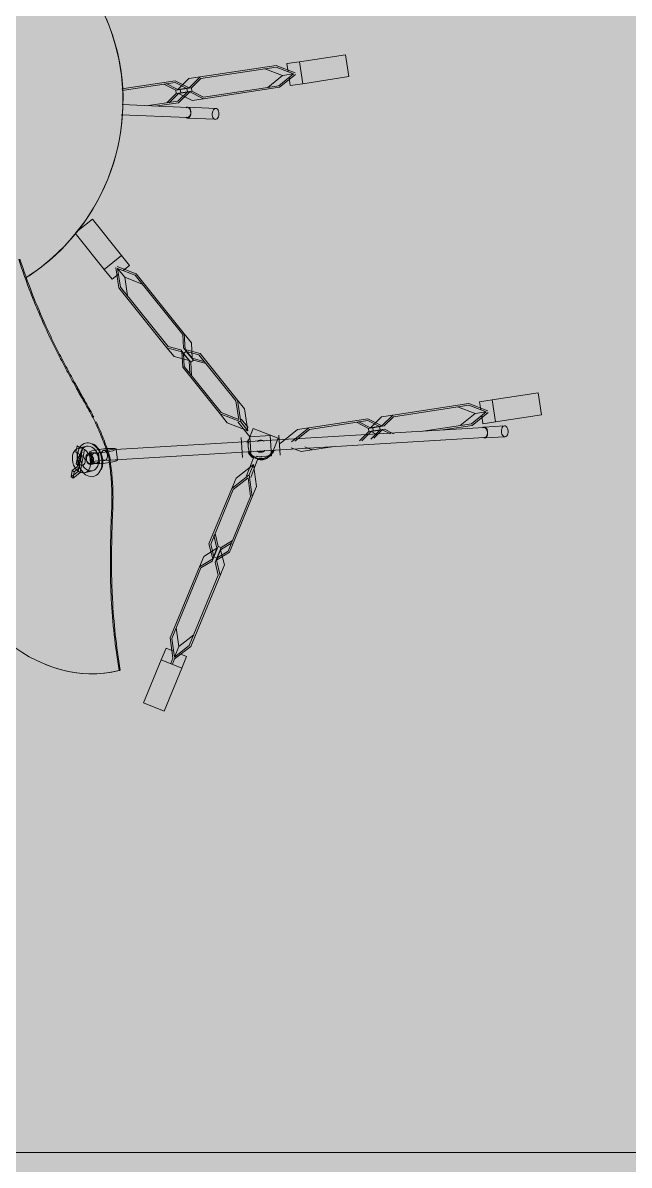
# Model space of a CAD drawing. Header units: millimetres. Extents: x 15878 to 679837, y -72324 to 391440.
# Drawn here: x 182102 to 182820, y 37592 to 38946 of the extents above; entities that cross this region are included whole.
import ezdxf

# ---------------------------------------------------------------- set-up
doc = ezdxf.new("R2010")
doc.units = ezdxf.units.MM
for name, color, linetype, lineweight in [('A-DETL-GENF', 92, 'Continuous', 5), ('A-GENM', 13, 'Continuous', 5), ('A-WALL', 113, 'Continuous', 5)]:
    doc.layers.add(name, color=color, linetype=linetype, lineweight=lineweight)

# ---------------------------------------------------------------- blocks, each defined once
blk = doc.blocks.new('Drums__Bateria_13550 - Drums__Bateria_13550-2635341-G_F')
at = {"layer": 'A-GENM', "color": 253}
for p, q in [((1063.8, 1037.3), (1068.6, 1092.3)), ((1068.6, 1092.3), (1094.8, 1090)), ((1094.8, 1090), (1090, 1035)), ((1097.1, 1044.2), (1092.8, 1020.3)), ((1075.3, 1029.3), (1061.4, 1009.4)), ((1062.5, 1022.3), (1063.8, 1037.3)), ((1063.8, 1037.3), (1090, 1035)), ((1087.6, 1007.1), (1077.3, 1029.2)), ((1090, 1035), (1088.7, 1020)), ((1105.6, 1018), (1109.9, 1041.8)), ((1093.3, 1020.2), (1013, 576.8)), ((1024.9, 574.7), (1105.1, 1018.1)), ((1062.5, 1022.3), (1072.1, 1021.5)), ((1063.3, 1008.9), (1076.1, 1027.2)), ((1076.1, 1027.2), (1074.9, 1013.8)), ((1076.1, 1027.2), (1085.5, 1006.9)), ((1079, 1020.9), (1088.7, 1020)), ((1061.4, 1009.4), (1053.4, 918.8)), ((1055.5, 919.1), (1063.3, 1008.9)), ((1074.9, 1013.8), (1062.1, 995.5)), ((1084.4, 993.5), (1074.9, 1013.8)), ((1085.5, 1006.9), (1080.3, 946.5)), ((1084.5, 972.6), (1087.6, 1007.1)), ((620.6, 910.6), (625.4, 965.6)), ((625.4, 965.6), (651.6, 963.3)), ((651.6, 963.3), (646.8, 908.3)), ((619.3, 895.7), (620.6, 910.6)), ((620.6, 910.6), (646.8, 908.3)), ((646.8, 908.3), (645.5, 893.4)), ((1053.4, 918.8), (1052.3, 905.4)), ((1053.4, 918.8), (1062.9, 903)), ((1063.5, 905.7), (1055.5, 919.1)), ((1075.2, 914.3), (1067.4, 905.3)), ((1067.5, 902.6), (1074.5, 910.7)), ((632.1, 902.7), (618.2, 882.7)), ((619.3, 895.7), (629, 894.8)), ((620.1, 882.2), (632.9, 900.5)), ((632.9, 900.5), (631.8, 887.1)), ((632.9, 900.5), (642.4, 880.3)), ((644.4, 880.4), (634.1, 902.5)), ((635.9, 894.2), (645.5, 893.4)), ((1062.9, 903), (1050.8, 889.1)), ((1061.8, 889.6), (1052.3, 905.4)), ((1052.8, 888.5), (1063.1, 900.4)), ((1062.9, 903), (1061.8, 889.6)), ((1063.1, 900.4), (1061.9, 887)), ((1063.5, 905.7), (1062.4, 892.3)), ((1063.1, 900.4), (1066.9, 900)), ((1066.9, 900), (1065.8, 886.6)), ((1067.4, 905.3), (1066.2, 891.9)), ((1066.4, 889.2), (1067.5, 902.6)), ((1071.8, 895.5), (1066.4, 889.2)), ((1066.9, 900), (1075, 886.6)), ((1074.8, 890.6), (1067.5, 902.6)), ((618.2, 882.7), (610.3, 792.2)), ((612.3, 792.4), (620.1, 882.2)), ((631.8, 887.1), (619, 868.8)), ((641.2, 866.9), (631.8, 887.1)), ((642.4, 880.3), (634.5, 790.5)), ((636.5, 789.9), (644.4, 880.4)), ((1050.8, 889.1), (1044.7, 818.7)), ((1046.7, 818.9), (1052.8, 888.5)), ((1051.6, 877.9), (1061.8, 889.6)), ((1061.9, 887), (1051.6, 875.1)), ((1065.8, 886.6), (1061.9, 887)), ((1062.4, 892.3), (1066.2, 891.9)), ((1073.8, 873.2), (1065.8, 886.6)), ((1066.4, 889.2), (1074.4, 875.9)), ((1070.9, 816.4), (1073.2, 843)), ((1044.7, 818.7), (1043.5, 805.3)), ((1044.7, 818.7), (1055.8, 794.9)), ((1056.1, 798.7), (1046.7, 818.9)), ((1065.4, 808.6), (1070.9, 816.4)), ((1070.9, 816.4), (1069.7, 803)), ((650.8, 801.3), (641.5, 769.5)), ((1054.6, 781.4), (1043.5, 805.3)), ((1069.7, 803), (1062.5, 792.8)), ((610.3, 792.2), (609.1, 778.8)), ((610.3, 792.2), (619.8, 776.4)), ((620.4, 779), (612.3, 792.4)), ((634.5, 790.5), (624.2, 778.7)), ((624.4, 776), (636.5, 789.9)), ((636.5, 789.9), (635.3, 776.5)), ((654, 765.9), (663.3, 797.7)), ((619.8, 776.4), (607.7, 762.5)), ((618.6, 763), (609.1, 778.8)), ((609.6, 761.9), (619.9, 773.7)), ((619.8, 776.4), (618.6, 763)), ((619.9, 773.7), (618.7, 760.3)), ((620.4, 779), (619.2, 765.6)), ((619.9, 773.7), (623.8, 773.3)), ((624.2, 778.7), (620.4, 779)), ((623.8, 773.3), (622.6, 759.9)), ((624.2, 778.7), (623.1, 765.3)), ((635.3, 776.5), (623.2, 762.6)), ((623.2, 762.6), (624.4, 776)), ((623.8, 773.3), (631.8, 759.9)), ((633.9, 760.2), (624.4, 776)), ((1048, 780.5), (1029.7, 754.3)), ((1038.5, 748.4), (1042.8, 772.1)), ((1042.8, 772.1), (1042.8, 772.1)), ((1042.8, 772.1), (1066.4, 767.8)), ((1068.2, 778), (1044.6, 782.2)), ((1061.1, 771.3), (1048, 780.5)), ((607.7, 762.5), (602.1, 698.7)), ((604.1, 698.5), (609.6, 761.9)), ((608.4, 751.2), (618.6, 763)), ((618.7, 760.3), (608.4, 748.5)), ((622.6, 759.9), (618.7, 760.3)), ((619.2, 765.6), (623.1, 765.3)), ((642, 769.4), (620.3, 694.8)), ((630.7, 746.5), (622.6, 759.9)), ((623.2, 762.6), (631.2, 749.2)), ((631.8, 759.9), (628.5, 722.1)), ((631.4, 732), (633.9, 760.2)), ((631.6, 690.8), (653.5, 766)), ((1066.4, 767.8), (1062.1, 744.2)), ((1066.4, 767.8), (1066.4, 767.8)), ((992.6, 744.3), (928.5, 714.4)), ((1004.8, 750), (992.6, 744.3)), ((1018.8, 742), (992.6, 744.3)), ((1004.8, 750), (1031, 747.7)), ((1027.3, 748.9), (1015.7, 743.4)), ((1031, 747.7), (1015.9, 726.2)), ((1017.9, 738.7), (1038.3, 748.2)), ((1031, 747.7), (1018.8, 742)), ((1029.7, 754.3), (1042.8, 745.1)), ((1038.5, 748.4), (1038.5, 748.4)), ((1038.5, 748.4), (1062.1, 744.2)), ((1063.6, 746.4), (1082.6, 733.6)), ((1085.5, 737.9), (1066.7, 750.6)), ((1082, 720.9), (1071.2, 744.9)), ((1071.2, 744.9), (1097.4, 742.1)), ((1071.2, 744.9), (1082.1, 737)), ((929.8, 712.8), (993.1, 742.4)), ((993.1, 742.4), (1015.3, 740.4)), ((1015.3, 740.4), (1002.5, 722.1)), ((1003.7, 720.5), (1018.8, 742)), ((1036.7, 738.3), (1060.3, 734)), ((1062.1, 744.2), (1062.1, 744.2)), ((1108.3, 734.2), (1082.1, 737)), ((1082.1, 737), (1092.8, 712.9)), ((1094.3, 714.3), (1085.2, 734.7)), ((1085.2, 734.7), (1107.4, 732.4)), ((1097.4, 742.1), (1108.3, 734.2)), ((1107.4, 732.4), (1163.9, 691.2)), ((1165.5, 692.6), (1108.3, 734.2)), ((931.8, 704), (939.3, 717.6)), ((941.9, 718.5), (934.4, 704.8)), ((1002.5, 722.1), (939.2, 692.6)), ((939.6, 690.6), (1003.7, 720.5)), ((1015.9, 726.2), (1003.7, 720.5)), ((1082, 720.9), (1092.8, 712.9)), ((913.7, 707.5), (901.5, 701.8)), ((913.7, 707.5), (931.8, 704)), ((928.5, 714.4), (919.6, 698.3)), ((931.8, 704), (919.6, 698.3)), ((922.2, 699.1), (929.8, 712.8)), ((934.4, 704.8), (922.2, 699.1)), ((934.4, 704.8), (936, 701.3)), ((1092.8, 712.9), (1150, 671.3)), ((1150.8, 673.2), (1094.3, 714.3)), ((901.5, 701.8), (819.1, 663.4)), ((820.3, 661.8), (901.9, 699.9)), ((919.6, 698.3), (901.5, 701.8)), ((901.9, 699.9), (917.3, 696.9)), ((919, 693.3), (911.4, 679.6)), ((912.6, 678), (921.5, 694.1)), ((929.5, 702.5), (917.3, 696.9)), ((931.2, 699), (919, 693.3)), ((921.5, 694.1), (933.7, 699.8)), ((921.5, 694.1), (939.6, 690.6)), ((923.8, 695.6), (922.2, 699.1)), ((936, 701.3), (923.8, 695.6)), ((939.2, 692.6), (923.8, 695.6)), ((933.7, 699.8), (924.8, 683.7)), ((949, 696.8), (933.7, 699.8)), ((936, 701.3), (951.4, 698.3)), ((1157.9, 684.3), (1153, 699.2)), ((1155.5, 697.8), (1160.3, 683)), ((1163.9, 691.2), (1168.8, 676.3)), ((1171.1, 675.1), (1165.5, 692.6)), ((911.4, 679.6), (829.7, 641.6)), ((830.2, 639.6), (912.6, 678)), ((924.8, 683.7), (912.6, 678)), ((1139.9, 681.1), (1155.6, 681.1)), ((1157.5, 679.2), (1142, 679.2)), ((1155.6, 681.1), (1157.9, 684.3)), ((1155.6, 681.1), (1166.5, 673.2)), ((1163.2, 661.7), (1157.5, 679.2)), ((1157.5, 679.2), (1168.4, 671.3)), ((1157.9, 684.3), (1168.8, 676.3)), ((1159.9, 678), (1170.8, 670.1)), ((1160.3, 683), (1178.7, 683)), ((1171.1, 675.1), (1160.3, 683)), ((1162.2, 681.1), (1173.1, 673.2)), ((1178.7, 683), (1189.6, 675.1)), ((819.1, 663.4), (805.1, 643.5)), ((832.5, 667.5), (819.6, 649.2)), ((1150, 671.3), (1168.4, 671.3)), ((1166.5, 673.2), (1150.8, 673.2)), ((1168.8, 676.3), (1166.5, 673.2)), ((1168.4, 671.3), (1174.1, 653.8)), ((1175.6, 655.1), (1170.8, 670.1)), ((1189.6, 675.1), (1171.1, 675.1)), ((1173.1, 673.2), (1188.7, 673.2)), ((1188.7, 673.2), (1261.6, 620.1)), ((1263.1, 621.6), (1189.6, 675.1)), ((743.7, 628.3), (793.7, 651.6)), ((793.7, 651.6), (807.3, 657.9)), ((804.9, 627.8), (793.7, 651.6)), ((811.4, 649.2), (807.3, 657.9)), ((807.5, 643.5), (820.3, 661.8)), ((1163.2, 661.7), (1174.1, 653.8)), ((1174.1, 653.8), (1247.6, 600.3)), ((1248.5, 602.1), (1175.6, 655.1)), ((806, 641.7), (830.2, 639.6)), ((819.6, 649.2), (807.5, 643.5)), ((829.7, 641.6), (807.5, 643.5)), ((818.5, 634.1), (814.4, 642.9)), ((819.6, 649.2), (841.9, 647.2)), ((753.9, 606.5), (743.7, 628.3)), ((804.9, 627.8), (755.1, 604.6)), ((818.5, 634.1), (804.9, 627.8)), ((1259.8, 607.7), (1250.7, 628.1)), ((1237.6, 610), (1259.8, 607.7)), ((1261.6, 620.1), (1270.7, 599.7)), ((1272.9, 599.3), (1263.1, 621.6)), ((1273.5, 613.9), (1267.8, 606.1)), ((1273.5, 613.9), (1285.7, 605.1)), ((1247.6, 600.3), (1271.8, 597.7)), ((1270.7, 599.7), (1248.5, 602.1)), ((1263.8, 600.5), (1258.1, 592.6)), ((1259.8, 607.7), (1270.7, 599.7)), ((1285.7, 605.1), (1270.2, 583.8)), ((1271.8, 597.7), (1277.3, 593.6)), ((1278.5, 595.3), (1272.9, 599.3)), ((1285.7, 605.1), (1330.3, 572.6)), ((1028, 589.5), (1015.2, 591.2)), ((1270.2, 583.8), (1258.1, 592.6)), ((1314.8, 551.3), (1270.2, 583.8)), ((1012.1, 561.3), (1014.2, 569.7)), ((1014.2, 569.7), (1014.2, 569)), ((1014.2, 569.7), (1027, 568)), ((1027, 567.4), (1014.2, 569)), ((1330.3, 572.6), (1314.8, 551.3)), ((1003.4, 557.8), (1003.4, 548.1)), ((1011.1, 559.4), (1024, 557.8)), ((1012.1, 560.6), (1012.1, 561.3)), ((1012.1, 561.3), (1024.9, 559.7)), ((1012.1, 560.6), (1024.9, 559)), ((1013.7, 564.7), (1013.7, 558.1)), ((1027, 568), (1024.9, 559.7)), ((1024.9, 559.7), (1024.9, 559)), ((1025.7, 558.1), (1025.7, 564.7)), ((1027, 567.4), (1027, 568)), ((1033.4, 548.1), (1033.4, 557.8)), ((1000.4, 547), (1004.9, 552.6)), ((1000.4, 547), (1002.3, 549)), ((1007.4, 543.8), (1000.4, 547)), ((1006.7, 554.6), (1002.3, 549)), ((1002.3, 549), (1009.3, 545.8)), ((1006.7, 554.6), (1004.9, 552.6)), ((1004.9, 552.6), (1030, 541.1)), ((1031.8, 543.1), (1006.7, 554.6)), ((1010.5, 547.7), (1007.4, 543.8)), ((1009.3, 545.8), (1007.4, 543.8)), ((1009.3, 545.8), (1012.3, 549.7)), ((1012.3, 549.7), (1010.5, 547.7)), ((1013.7, 546.2), (1010.5, 547.7)), ((1012.3, 549.7), (1015.6, 548.2)), ((1013.7, 546.2), (1015.6, 548.2)), ((1013.7, 544.2), (1013.7, 546.2)), ((1015.6, 546.2), (1013.7, 544.2)), ((1021.1, 540.8), (1013.7, 544.2)), ((1015.6, 548.2), (1015.6, 546.2)), ((1015.6, 546.2), (1023, 542.8)), ((1023, 544.8), (1021.1, 542.8)), ((1024.4, 541.3), (1021.1, 542.8)), ((1021.1, 542.8), (1021.1, 540.8)), ((1023, 542.8), (1021.1, 540.8)), ((1023, 542.8), (1023, 544.8)), ((1023, 544.8), (1026.2, 543.3)), ((1026.2, 543.3), (1024.4, 541.3)), ((1027.4, 534.6), (1024.4, 541.3)), ((1026.2, 543.3), (1029.3, 536.6)), ((1031.8, 543.1), (1030, 541.1)), ((1036.3, 533.4), (1031.8, 543.1)), ((1029.3, 536.6), (1027.4, 534.6)), ((1034.4, 531.4), (1027.4, 534.6)), ((1029.3, 536.6), (1036.3, 533.4)), ((1030, 541.1), (1034.4, 531.4)), ((1036.3, 533.4), (1034.4, 531.4))]:
    blk.add_line(p, q, dxfattribs=at)
at = {"layer": 'A-GENM', "color": 253, "flags": 128}
for points in [[(556.9, 703.9), (546.9, 703.7), (537, 703.1), (527.1, 702.1), (517.2, 700.7)], [(791.1, 539.9), (787.5, 549.2), (783.6, 558.4), (779.2, 567.3), (774.5, 576.1), (769.5, 584.7), (764.1, 593.1), (758.4, 601.3), (752.4, 609.3), (746.1, 617), (739.4, 624.4), (732.5, 631.6), (725.3, 638.4), (717.8, 645), (710.1, 651.3), (702.1, 657.3), (693.8, 662.9), (685.4, 668.2), (676.8, 673.2), (667.9, 677.8), (658.9, 682.1), (649.7, 686), (640.4, 689.5), (631, 692.6), (621.4, 695.4), (611.7, 697.8), (601.9, 699.8), (592.1, 701.4), (582.2, 702.6), (572.3, 703.4), (562.3, 703.8), (556.9, 703.9)], [(1243.2, 449.5), (1247.6, 455.9), (1251.6, 462.4), (1255.3, 469), (1258.6, 475.8), (1261.4, 482.6), (1264, 489.5), (1266.1, 496.4), (1267.8, 503.4), (1269.1, 510.5), (1270.1, 517.6), (1270.6, 524.7), (1270.7, 531.9), (1270.7, 533.1)]]:
    blk.add_lwpolyline(points, dxfattribs=at)
at = {"layer": 'A-GENM', "color": 253}
for centre, radius, start, end in [((1052, 758.2), 16.5, 44.9061, 59.3316), ((1052, 758.2), 7, 145, 205), ((1052.5, 758.1), 7, 139.7433, 199.7433), ((1052, 758.2), 7, 130, 145), ((1052, 758.2), 16, 280, 55), ((1052.5, 758.1), 7, 304.7433, 34.7433), ((1052, 758.2), 7, 325, 25), ((1052, 758.2), 15, 325, 55), ((1052, 758.2), 16.5, 332.7785, 16.0551), ((1052, 758.2), 16.5, 230.304, 244.3652), ((1052, 758.2), 15, 235, 325), ((1052, 758.2), 16.5, 286.5487, 314.6711), ((1052, 758.2), 12.9, 325, 352.2644), ((556.9, 454.6), 249.1, 90, 167.1429), ((556.9, 454.6), 249.1, 18.8503, 90)]:
    blk.add_arc(centre, radius, start, end, dxfattribs=at)
for centre, major_axis, ratio, start_param, end_param in [((1103.5, 1043), (-6.4, 1.16), 0.615661, 4.712389, 7.853982), ((1103.5, 1043), (-6.4, 1.16), 0.615661, 1.570796, 4.712389), ((1099.2, 1019.1), (-6.4, 1.16), 0.615661, 4.712389, 6.806784), ((1099.2, 1019.1), (-5.9, 1.07), 0.615661, 4.712389, 6.544985), ((1099.2, 1019.1), (-5.9, 1.07), 0.615661, 2.879793, 4.712389), ((1099.2, 1019.1), (-6.4, 1.16), 0.615661, 2.617994, 4.712389), ((657.1, 799.5), (-6.24, 1.82), 0.615661, 4.712389, 7.853982), ((657.1, 799.5), (-6.24, 1.82), 0.615661, 1.570796, 4.712389), ((647.8, 767.7), (-6.24, 1.82), 0.615661, 4.712389, 6.806784), ((647.8, 767.7), (-5.76, 1.68), 0.615661, 4.712389, 6.021386), ((647.8, 767.7), (-6.24, 1.82), 0.615661, 2.617994, 4.712389), ((647.8, 767.7), (-5.76, 1.68), 0.615661, 3.141593, 4.712389), ((1013.1, 575.3), (2, 15.9), 0.125907, 4.319635, 9.83364), ((1026, 573.7), (2, 15.9), 0.125907, 4.319635, 6.826001), ((1019.9, 557.5), (20.3, 0), 0.707107, 1.570796, 4.712389), ((1019.9, 558.1), (20.7, 0), 0.707107, 1.570796, 2.525662), ((1018.4, 557.8), (-15, 0), 0.707107, 3.141593, 6.283185), ((1019, 575.7), (-5.9, 1.07), 0.615661, 4.712389, 7.853982), ((1019.7, 564.7), (6, 0), 0.707107, 1.391783, 4.533376), ((1019, 575.7), (-5.9, 1.07), 0.615661, 1.570796, 4.712389), ((1019.9, 558.1), (20.7, 0), 0.707107, 0.785398, 1.570796), ((1019.9, 557.5), (20.3, 0), 0.707107, 4.712389, 7.853982), ((1019.7, 564.7), (6, 0), 0.707107, 0.606471, 1.391783), ((1026, 573.7), (2, 15.9), 0.125907, 1.545362, 3.550455), ((1018.4, 548.1), (15, 0), 0.707107, 0, 3.141593), ((1018.4, 557.8), (15, 0), 0.707107, 3.141593, 6.283185), ((1018.4, 557.8), (5.98, 0), 0.707107, 0, 3.141593), ((1018.4, 557.8), (5.98, 0), 0.707107, 3.141593, 6.283185), ((1019.7, 558.1), (6, 0), 0.707107, 1.391783, 4.533376), ((1019.7, 564.7), (6, 0), 0.707107, 4.533376, 6.88957), ((1019.7, 558.1), (6, 0), 0.707107, 4.533376, 7.674968), ((1018.4, 548.1), (15, 0), 0.707107, 3.141593, 6.283185), ((1019.9, 558.1), (20.7, 0), 0.707107, 3.926991, 4.712389), ((1018.4, 548.1), (5.98, 0), 0.707107, 0, 3.141593), ((1018.4, 548.1), (5.98, 0), 0.707107, 3.141593, 6.283185), ((1019.9, 558.1), (20.7, 0), 0.707107, 4.712389, 5.497787), ((1019.9, 530.1), (250.7, 0), 0.707107, 4.712389, 6.296081)]:
    blk.add_ellipse(centre, major_axis=major_axis, ratio=ratio, start_param=start_param, end_param=end_param, dxfattribs=at)
for points, knots in [([(1019.9, 580.4), (1012.8, 579.8), (1002.3, 578.6), (988.3, 576.4), (977.8, 574.5), (967.5, 572), (957.3, 569.2), (948.7, 566.7), (941.9, 564.7), (935.1, 562.8), (926.6, 560.6), (916.3, 557.8), (906.1, 555.1), (892.3, 551.7), (874.9, 547.7), (853.8, 543.4), (832.8, 539.7), (804.7, 535.6), (783.5, 533.4), (769.3, 532.4)], [-1, -1, -1, -1, -0.916667, -0.875, -0.833333, -0.791667, -0.75, -0.708333, -0.6875, -0.666667, -0.625, -0.583333, -0.541667, -0.5, -0.416667, -0.333333, -0.25, -0.166667, 0, 0, 0, 0]), ([(769.3, 533.8), (783.5, 534.8), (811.8, 537.7), (846.9, 543.4), (871.2, 548.3), (885.1, 551.4), (895.5, 553.9), (906, 556.5), (916.5, 559.2), (925.2, 561.5), (932.1, 563.4), (937.3, 564.8), (942.4, 566.2), (949.2, 568.1), (957.6, 570.6), (965.7, 572.8), (970.5, 574), (971.8, 574.3)], [-1, -1, -1, -1, -0.8333333, -0.6666667, -0.5833333, -0.5416667, -0.5, -0.4583333, -0.4166667, -0.375, -0.3541667, -0.3333333, -0.3125, -0.2916667, -0.25, -0.2083333, -0.1918547, -0.1918547, -0.1918547, -0.1918547]), ([(978.1, 575.7), (981.5, 576.4), (988.4, 577.7), (1002.3, 579.9), (1012.9, 581), (1019.9, 581.6)], [-0.1666667, -0.1666667, -0.1666667, -0.1666667, -0.125, -0.0833333, 0, 0, 0, 0]), ([(1270.6, 533.8), (1256.4, 534.8), (1228.1, 537.7), (1193, 543.4), (1168.7, 548.3), (1154.8, 551.4), (1144.4, 553.9), (1133.9, 556.5), (1123.4, 559.2), (1114.7, 561.5), (1107.8, 563.4), (1102.6, 564.8), (1097.5, 566.2), (1090.7, 568.1), (1082.3, 570.6), (1072.1, 573.4), (1061.9, 575.8), (1051.5, 577.7), (1037.6, 579.9), (1027, 581), (1019.9, 581.6)], [0, 0, 0, 0, 0.166667, 0.333333, 0.416667, 0.458333, 0.5, 0.541667, 0.583333, 0.625, 0.645833, 0.666667, 0.6875, 0.708333, 0.75, 0.791667, 0.833333, 0.875, 0.916667, 1, 1, 1, 1]), ([(1270.6, 532.4), (1256.4, 533.4), (1228.1, 536.3), (1193, 542), (1168.7, 546.9), (1154.8, 550), (1144.4, 552.5), (1133.9, 555.1), (1123.4, 557.8), (1114.8, 560.2), (1107.8, 562), (1102.7, 563.4), (1097.5, 564.8), (1090.7, 566.8), (1082.2, 569.3), (1072.1, 572.1), (1061.8, 574.5), (1051.4, 576.5), (1037.5, 578.7), (1027, 579.8), (1019.9, 580.4)], [-1, -1, -1, -1, -0.833333, -0.666667, -0.583333, -0.541667, -0.5, -0.458333, -0.416667, -0.375, -0.354167, -0.333333, -0.3125, -0.291667, -0.25, -0.208333, -0.166667, -0.125, -0.083333, 0, 0, 0, 0])]:
    blk.add_open_spline(points, degree=3, knots=knots, dxfattribs=at)
blk.add_open_spline([(1270.6, 533.8), (1270.6, 533.6), (1270.7, 533.1), (1270.7, 532.6), (1270.6, 532.4)], degree=3, dxfattribs=at)

msp = doc.modelspace()

# ---------------------------------------------------------------- hatches: boundary and pattern name
at = {"layer": 'A-DETL-GENF', "transparency": 33554585}
h = msp.add_hatch(color=253, dxfattribs=at)
h.paths.add_polyline_path([(193031.8, 30457.5), (193031.8, 31607.5), (195106.8, 31607.5), (195106.8, 34107.5), (202306.8, 34107.5), (202306.8, 35797.5), (205331.8, 35797.5), (205331.8, 52007.5), (202831.8, 52007.5), (202831.8, 51406.3), (202231.8, 51406.3), (202231.8, 48337.5), (196081.8, 48337.5), (196081.8, 52057.5), (193181.8, 52057.5), (193181.8, 49957.5), (189481.8, 49957.5), (189481.8, 52057.5), (177431.8, 52057.5), (177431.8, 45607.5), (166981.8, 45607.5), (166981.8, 31607.5), (190881.8, 31607.5), (190881.8, 30457.5)], flags=0)
h.paths.add_polyline_path([(178081.8, 39607.5), (177481.8, 39607.5), (177481.8, 40207.5), (178081.8, 40207.5)], flags=0)
h.paths.add_polyline_path([(199881.8, 39607.5), (199881.8, 40207.5), (200481.8, 40207.5), (200481.8, 39607.5), (199984.4, 39607.5)], flags=0)
h.paths.add_polyline_path([(189481.8, 39607.5), (189481.8, 40207.5), (190081.8, 40207.5), (190081.8, 39607.5)], flags=0)
h.paths.add_polyline_path([(178081.8, 51407.5), (177481.8, 51407.5), (177481.8, 52007.5), (178081.8, 52007.5), (178081.8, 51515.3)], flags=0)

# ---------------------------------------------------------------- linework, layer by layer
at = {"layer": 'A-WALL', "lineweight": 18}
msp.add_line((179251.8, 37607.5), (189465.6, 37607.5), dxfattribs=at)

# ---------------------------------------------------------------- block references
at = {"layer": 'A-GENM', "color": 253, "rotation": 283.7048795435998}
msp.add_blockref('Drums__Bateria_13550 - Drums__Bateria_13550-2635341-G_F', (181397.9, 39286.9), dxfattribs=at)

doc.saveas('drawing.dxf')
